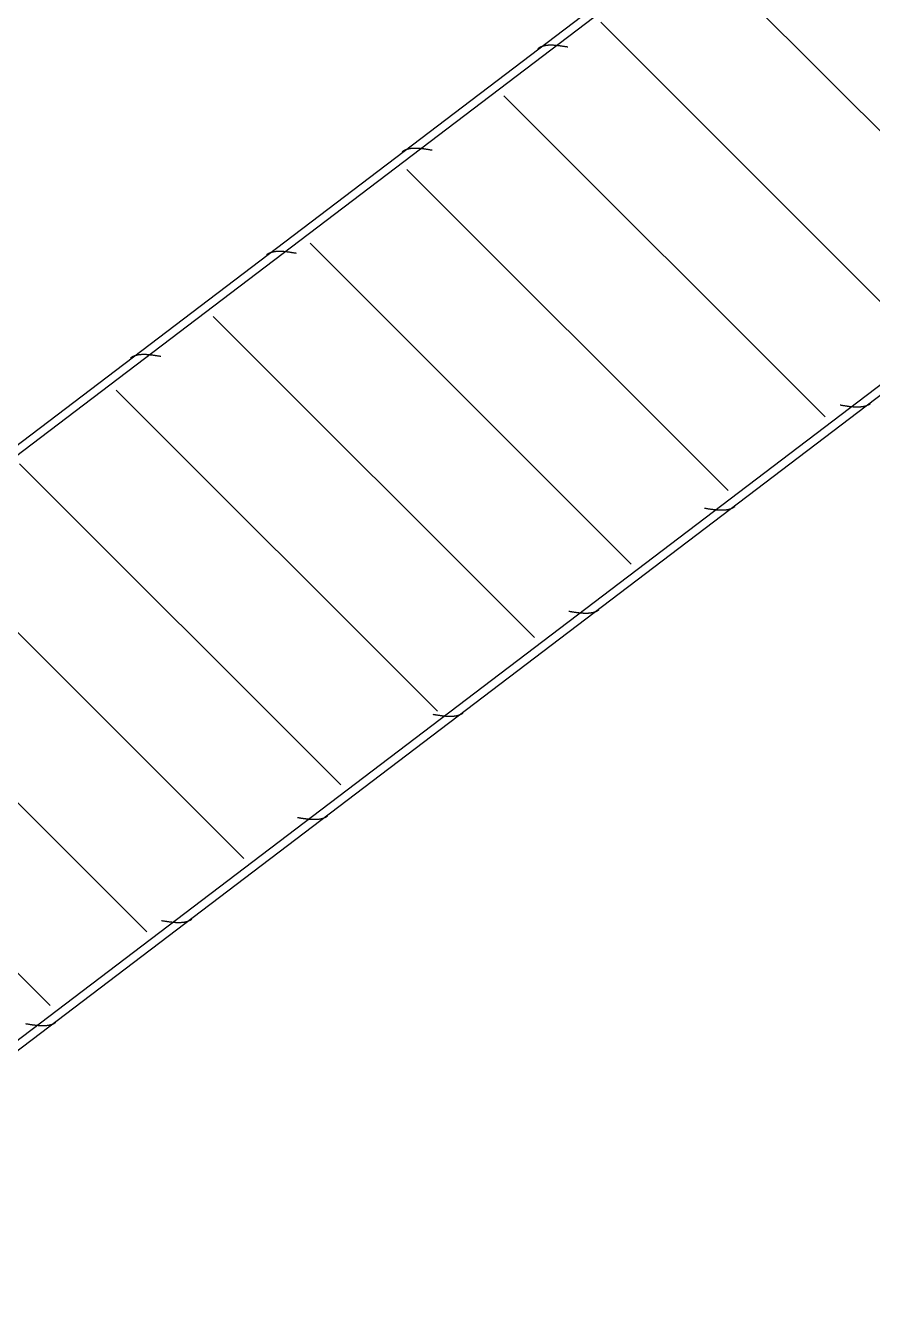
# Model space of a CAD drawing. Extents: x -9133 to 18268, y -11863 to 17290.
# Drawn here: x 653.3 to 706, y 3237.6 to 3316.6 of the extents above; entities that cross this region are included whole.
import ezdxf

# ---------------------------------------------------------------- set-up
doc = ezdxf.new("R2010")
doc.units = 0
doc.header["$LTSCALE"] = 30
doc.header["$MEASUREMENT"] = 0
doc.linetypes.add('EJEG$0$RLE-PROYECCION', pattern=[0.71438, 0.47625, -0.23813])
doc.layers.get('0').update_dxf_attribs({"linetype": 'CONTINUOUS'})
doc.layers.add('EJEG$0$RLA-ACHURADO', color=30, linetype='EJEG$0$RLE-PROYECCION', lineweight=15, transparency=0.7)
doc.layers.add('EJEG$0$RLA-CONTORNO', color=30, linetype='CONTINUOUS', lineweight=25)

# ---------------------------------------------------------------- blocks, each defined once
blk = doc.blocks.new('EJEG$0$FP_3-EJE G')
at = {"layer": 'EJEG$0$RLA-CONTORNO'}
for p, q in [((-1239.816, 1101.968), (-1601.816, 826.77)), ((-1445.355, 945.755), (-1445.378, 945.744)), ((-1445.332, 945.765), (-1445.355, 945.755)), ((-1445.309, 945.774), (-1445.332, 945.765)), ((-1445.285, 945.783), (-1445.309, 945.774)), ((-1445.26, 945.792), (-1445.285, 945.783)), ((-1445.236, 945.8), (-1445.26, 945.792)), ((-1445.211, 945.808), (-1445.236, 945.8)), ((-1445.185, 945.815), (-1445.211, 945.808)), ((-1445.16, 945.822), (-1445.185, 945.815)), ((-1445.134, 945.828), (-1445.16, 945.822)), ((-1445.107, 945.834), (-1445.134, 945.828)), ((-1445.08, 945.839), (-1445.107, 945.834)), ((-1445.053, 945.844), (-1445.08, 945.839)), ((-1445.026, 945.848), (-1445.053, 945.844)), ((-1444.998, 945.852), (-1445.026, 945.848)), ((-1444.97, 945.856), (-1444.998, 945.852)), ((-1444.942, 945.859), (-1444.97, 945.856)), ((-1444.913, 945.862), (-1444.942, 945.859)), ((-1444.884, 945.864), (-1444.913, 945.862)), ((-1444.854, 945.866), (-1444.884, 945.864)), ((-1444.825, 945.868), (-1444.854, 945.866)), ((-1444.795, 945.869), (-1444.825, 945.868)), ((-1444.765, 945.87), (-1444.795, 945.869)), ((-1444.734, 945.87), (-1444.765, 945.87)), ((-1444.703, 945.87), (-1444.734, 945.87)), ((-1444.672, 945.87), (-1444.703, 945.87)), ((-1444.641, 945.869), (-1444.672, 945.87)), ((-1444.609, 945.868), (-1444.641, 945.869)), ((-1444.577, 945.867), (-1444.609, 945.868)), ((-1444.545, 945.865), (-1444.577, 945.867)), ((-1444.513, 945.863), (-1444.545, 945.865)), ((-1444.481, 945.861), (-1444.513, 945.863)), ((-1444.448, 945.859), (-1444.481, 945.861)), ((-1444.415, 945.856), (-1444.448, 945.859)), ((-1444.382, 945.853), (-1444.415, 945.856)), ((-1444.349, 945.85), (-1444.382, 945.853)), ((-1444.315, 945.846), (-1444.349, 945.85)), ((-1444.281, 945.842), (-1444.315, 945.846)), ((-1444.248, 945.838), (-1444.281, 945.842)), ((-1444.214, 945.834), (-1444.248, 945.838)), ((-1444.179, 945.83), (-1444.214, 945.834)), ((-1444.145, 945.825), (-1444.179, 945.83)), ((-1444.111, 945.821), (-1444.145, 945.825)), ((-1444.076, 945.816), (-1444.111, 945.821)), ((-1444.042, 945.811), (-1444.076, 945.816)), ((-1444.007, 945.806), (-1444.042, 945.811)), ((-1443.972, 945.8), (-1444.007, 945.806)), ((-1443.937, 945.795), (-1443.972, 945.8)), ((-1443.902, 945.79), (-1443.937, 945.795)), ((-1443.867, 945.784), (-1443.902, 945.79)), ((-1443.832, 945.778), (-1443.867, 945.784)), ((-1443.797, 945.773), (-1443.832, 945.778)), ((-1443.762, 945.767), (-1443.797, 945.773)), ((-1443.726, 945.761), (-1443.762, 945.767)), ((-1443.691, 945.755), (-1443.726, 945.761)), ((-1443.656, 945.75), (-1443.691, 945.755)), ((-1445.507, 945.67), (-1445.527, 945.656)), ((-1445.486, 945.684), (-1445.507, 945.67)), ((-1445.466, 945.697), (-1445.486, 945.684)), ((-1445.444, 945.709), (-1445.466, 945.697)), ((-1445.423, 945.721), (-1445.444, 945.709)), ((-1445.401, 945.733), (-1445.423, 945.721)), ((-1445.378, 945.744), (-1445.401, 945.733)), ((-1453.469, 939.429), (-1453.497, 939.425)), ((-1453.442, 939.433), (-1453.469, 939.429)), ((-1453.414, 939.437), (-1453.442, 939.433)), ((-1453.385, 939.44), (-1453.414, 939.437)), ((-1453.356, 939.443), (-1453.385, 939.44)), ((-1453.327, 939.445), (-1453.356, 939.443)), ((-1453.298, 939.447), (-1453.327, 939.445)), ((-1453.268, 939.449), (-1453.298, 939.447)), ((-1453.238, 939.45), (-1453.268, 939.449)), ((-1453.208, 939.451), (-1453.238, 939.45)), ((-1453.178, 939.451), (-1453.208, 939.451)), ((-1453.147, 939.451), (-1453.178, 939.451)), ((-1453.116, 939.451), (-1453.147, 939.451)), ((-1453.084, 939.45), (-1453.116, 939.451)), ((-1453.053, 939.449), (-1453.084, 939.45)), ((-1453.021, 939.448), (-1453.053, 939.449)), ((-1452.989, 939.446), (-1453.021, 939.448)), ((-1452.957, 939.444), (-1452.989, 939.446)), ((-1452.924, 939.442), (-1452.957, 939.444)), ((-1452.892, 939.44), (-1452.924, 939.442)), ((-1452.859, 939.437), (-1452.892, 939.44)), ((-1452.825, 939.434), (-1452.859, 939.437)), ((-1452.792, 939.431), (-1452.825, 939.434)), ((-1452.759, 939.427), (-1452.792, 939.431)), ((-1452.725, 939.423), (-1452.759, 939.427)), ((-1453.951, 939.251), (-1453.971, 939.237)), ((-1453.93, 939.265), (-1453.951, 939.251)), ((-1453.909, 939.278), (-1453.93, 939.265)), ((-1453.888, 939.29), (-1453.909, 939.278)), ((-1453.866, 939.302), (-1453.888, 939.29)), ((-1453.844, 939.314), (-1453.866, 939.302)), ((-1453.822, 939.325), (-1453.844, 939.314)), ((-1453.799, 939.336), (-1453.822, 939.325)), ((-1453.776, 939.346), (-1453.799, 939.336)), ((-1453.752, 939.355), (-1453.776, 939.346)), ((-1453.728, 939.364), (-1453.752, 939.355)), ((-1453.704, 939.373), (-1453.728, 939.364)), ((-1453.679, 939.381), (-1453.704, 939.373)), ((-1453.654, 939.389), (-1453.679, 939.381)), ((-1453.629, 939.396), (-1453.654, 939.389)), ((-1453.603, 939.403), (-1453.629, 939.396)), ((-1453.577, 939.409), (-1453.603, 939.403)), ((-1453.551, 939.415), (-1453.577, 939.409)), ((-1453.524, 939.42), (-1453.551, 939.415)), ((-1453.497, 939.425), (-1453.524, 939.42)), ((-1452.691, 939.42), (-1452.725, 939.423)), ((-1452.657, 939.415), (-1452.691, 939.42)), ((-1452.623, 939.411), (-1452.657, 939.415)), ((-1452.589, 939.407), (-1452.623, 939.411)), ((-1452.554, 939.402), (-1452.589, 939.407)), ((-1452.52, 939.397), (-1452.554, 939.402)), ((-1452.485, 939.392), (-1452.52, 939.397)), ((-1452.451, 939.387), (-1452.485, 939.392)), ((-1452.416, 939.382), (-1452.451, 939.387)), ((-1452.381, 939.376), (-1452.416, 939.382)), ((-1452.346, 939.371), (-1452.381, 939.376)), ((-1452.311, 939.365), (-1452.346, 939.371)), ((-1452.276, 939.36), (-1452.311, 939.365)), ((-1452.24, 939.354), (-1452.276, 939.36)), ((-1452.205, 939.348), (-1452.24, 939.354)), ((-1452.17, 939.342), (-1452.205, 939.348)), ((-1452.135, 939.336), (-1452.17, 939.342)), ((-1452.1, 939.331), (-1452.135, 939.336)), ((-1462.394, 932.832), (-1462.414, 932.818)), ((-1462.374, 932.846), (-1462.394, 932.832)), ((-1462.353, 932.859), (-1462.374, 932.846)), ((-1462.332, 932.871), (-1462.353, 932.859)), ((-1462.31, 932.884), (-1462.332, 932.871)), ((-1462.288, 932.895), (-1462.31, 932.884)), ((-1462.265, 932.906), (-1462.288, 932.895)), ((-1462.243, 932.917), (-1462.265, 932.906)), ((-1462.219, 932.927), (-1462.243, 932.917)), ((-1462.196, 932.936), (-1462.219, 932.927)), ((-1462.172, 932.945), (-1462.196, 932.936)), ((-1462.148, 932.954), (-1462.172, 932.945)), ((-1462.123, 932.962), (-1462.148, 932.954)), ((-1462.098, 932.97), (-1462.123, 932.962)), ((-1462.073, 932.977), (-1462.098, 932.97)), ((-1462.047, 932.984), (-1462.073, 932.977)), ((-1462.021, 932.99), (-1462.047, 932.984)), ((-1461.994, 932.996), (-1462.021, 932.99)), ((-1461.968, 933.001), (-1461.994, 932.996)), ((-1461.941, 933.006), (-1461.968, 933.001)), ((-1461.913, 933.01), (-1461.941, 933.006)), ((-1461.885, 933.014), (-1461.913, 933.01)), ((-1461.857, 933.018), (-1461.885, 933.014)), ((-1461.829, 933.021), (-1461.857, 933.018)), ((-1461.8, 933.024), (-1461.829, 933.021)), ((-1461.771, 933.026), (-1461.8, 933.024)), ((-1461.742, 933.028), (-1461.771, 933.026)), ((-1461.712, 933.03), (-1461.742, 933.028)), ((-1461.682, 933.031), (-1461.712, 933.03)), ((-1461.652, 933.032), (-1461.682, 933.031)), ((-1461.621, 933.032), (-1461.652, 933.032)), ((-1461.59, 933.032), (-1461.621, 933.032)), ((-1461.559, 933.032), (-1461.59, 933.032)), ((-1461.528, 933.031), (-1461.559, 933.032)), ((-1461.496, 933.03), (-1461.528, 933.031)), ((-1461.465, 933.029), (-1461.496, 933.03)), ((-1461.433, 933.027), (-1461.465, 933.029)), ((-1461.4, 933.025), (-1461.433, 933.027)), ((-1461.368, 933.023), (-1461.4, 933.025)), ((-1461.335, 933.021), (-1461.368, 933.023)), ((-1461.302, 933.018), (-1461.335, 933.021)), ((-1461.269, 933.015), (-1461.302, 933.018)), ((-1461.236, 933.012), (-1461.269, 933.015)), ((-1461.202, 933.008), (-1461.236, 933.012)), ((-1461.169, 933.005), (-1461.202, 933.008)), ((-1461.135, 933.001), (-1461.169, 933.005)), ((-1461.101, 932.996), (-1461.135, 933.001)), ((-1461.067, 932.992), (-1461.101, 932.996)), ((-1461.032, 932.988), (-1461.067, 932.992)), ((-1460.998, 932.983), (-1461.032, 932.988)), ((-1460.964, 932.978), (-1460.998, 932.983)), ((-1460.929, 932.973), (-1460.964, 932.978)), ((-1460.894, 932.968), (-1460.929, 932.973)), ((-1460.859, 932.963), (-1460.894, 932.968)), ((-1460.824, 932.957), (-1460.859, 932.963)), ((-1460.789, 932.952), (-1460.824, 932.957)), ((-1460.754, 932.946), (-1460.789, 932.952)), ((-1460.719, 932.941), (-1460.754, 932.946)), ((-1460.684, 932.935), (-1460.719, 932.941)), ((-1460.649, 932.929), (-1460.684, 932.935)), ((-1460.614, 932.923), (-1460.649, 932.929)), ((-1460.578, 932.918), (-1460.614, 932.923)), ((-1460.543, 932.912), (-1460.578, 932.918)), ((-1470.838, 926.413), (-1470.858, 926.399)), ((-1470.817, 926.427), (-1470.838, 926.413)), ((-1470.796, 926.44), (-1470.817, 926.427)), ((-1470.775, 926.453), (-1470.796, 926.44)), ((-1470.753, 926.465), (-1470.775, 926.453)), ((-1470.731, 926.476), (-1470.753, 926.465)), ((-1470.709, 926.487), (-1470.731, 926.476)), ((-1470.686, 926.498), (-1470.709, 926.487)), ((-1470.663, 926.508), (-1470.686, 926.498)), ((-1470.639, 926.517), (-1470.663, 926.508)), ((-1470.616, 926.527), (-1470.639, 926.517)), ((-1470.591, 926.535), (-1470.616, 926.527)), ((-1470.567, 926.543), (-1470.591, 926.535)), ((-1470.542, 926.551), (-1470.567, 926.543)), ((-1470.516, 926.558), (-1470.542, 926.551)), ((-1470.491, 926.565), (-1470.516, 926.558)), ((-1470.464, 926.571), (-1470.491, 926.565)), ((-1470.438, 926.577), (-1470.464, 926.571)), ((-1470.411, 926.582), (-1470.438, 926.577)), ((-1470.384, 926.587), (-1470.411, 926.582)), ((-1470.357, 926.591), (-1470.384, 926.587)), ((-1470.329, 926.596), (-1470.357, 926.591)), ((-1470.301, 926.599), (-1470.329, 926.596)), ((-1470.272, 926.602), (-1470.301, 926.599)), ((-1470.244, 926.605), (-1470.272, 926.602)), ((-1470.215, 926.607), (-1470.244, 926.605)), ((-1470.185, 926.609), (-1470.215, 926.607)), ((-1470.156, 926.611), (-1470.185, 926.609)), ((-1470.126, 926.612), (-1470.156, 926.611)), ((-1470.095, 926.613), (-1470.126, 926.612)), ((-1470.065, 926.613), (-1470.095, 926.613)), ((-1470.034, 926.613), (-1470.065, 926.613)), ((-1470.003, 926.613), (-1470.034, 926.613)), ((-1469.972, 926.612), (-1470.003, 926.613)), ((-1469.94, 926.611), (-1469.972, 926.612)), ((-1469.908, 926.61), (-1469.94, 926.611)), ((-1469.876, 926.608), (-1469.908, 926.61)), ((-1469.844, 926.607), (-1469.876, 926.608)), ((-1469.811, 926.604), (-1469.844, 926.607)), ((-1469.779, 926.602), (-1469.811, 926.604)), ((-1469.746, 926.599), (-1469.779, 926.602)), ((-1469.713, 926.596), (-1469.746, 926.599)), ((-1469.679, 926.593), (-1469.713, 926.596)), ((-1469.646, 926.589), (-1469.679, 926.593)), ((-1469.612, 926.586), (-1469.646, 926.589)), ((-1469.578, 926.582), (-1469.612, 926.586)), ((-1469.544, 926.577), (-1469.578, 926.582)), ((-1469.51, 926.573), (-1469.544, 926.577)), ((-1469.476, 926.569), (-1469.51, 926.573)), ((-1469.442, 926.564), (-1469.476, 926.569)), ((-1469.407, 926.559), (-1469.442, 926.564)), ((-1469.372, 926.554), (-1469.407, 926.559)), ((-1469.338, 926.549), (-1469.372, 926.554)), ((-1469.303, 926.544), (-1469.338, 926.549)), ((-1469.268, 926.538), (-1469.303, 926.544)), ((-1469.233, 926.533), (-1469.268, 926.538)), ((-1469.198, 926.527), (-1469.233, 926.533)), ((-1469.163, 926.522), (-1469.198, 926.527)), ((-1469.128, 926.516), (-1469.163, 926.522)), ((-1469.092, 926.51), (-1469.128, 926.516)), ((-1469.057, 926.504), (-1469.092, 926.51)), ((-1469.022, 926.499), (-1469.057, 926.504)), ((-1468.987, 926.493), (-1469.022, 926.499))]:
    blk.add_line(p, q, dxfattribs=at)
blk = doc.blocks.new('EJEG$0$FP_4-EJE G')
at = {"layer": 'EJEG$0$RLA-CONTORNO'}
for p, q in [((-1601.816, 789.086), (-1239.816, 1064.283)), ((-1426.675, 923.454), (-1426.711, 923.459)), ((-1426.64, 923.448), (-1426.675, 923.454)), ((-1426.605, 923.442), (-1426.64, 923.448)), ((-1426.57, 923.436), (-1426.605, 923.442)), ((-1426.534, 923.431), (-1426.57, 923.436)), ((-1426.499, 923.425), (-1426.534, 923.431)), ((-1426.464, 923.419), (-1426.499, 923.425)), ((-1426.429, 923.414), (-1426.464, 923.419)), ((-1426.394, 923.408), (-1426.429, 923.414)), ((-1426.36, 923.403), (-1426.394, 923.408)), ((-1426.325, 923.398), (-1426.36, 923.403)), ((-1426.29, 923.393), (-1426.325, 923.398)), ((-1426.256, 923.388), (-1426.29, 923.393)), ((-1426.221, 923.384), (-1426.256, 923.388)), ((-1426.187, 923.379), (-1426.221, 923.384)), ((-1426.153, 923.375), (-1426.187, 923.379)), ((-1426.119, 923.37), (-1426.153, 923.375)), ((-1426.085, 923.367), (-1426.119, 923.37)), ((-1426.051, 923.363), (-1426.085, 923.367)), ((-1426.018, 923.359), (-1426.051, 923.363)), ((-1425.985, 923.356), (-1426.018, 923.359)), ((-1425.951, 923.353), (-1425.985, 923.356)), ((-1425.919, 923.35), (-1425.951, 923.353)), ((-1425.886, 923.348), (-1425.919, 923.35)), ((-1425.853, 923.346), (-1425.886, 923.348)), ((-1425.821, 923.344), (-1425.853, 923.346)), ((-1425.789, 923.342), (-1425.821, 923.344)), ((-1425.757, 923.341), (-1425.789, 923.342)), ((-1425.726, 923.34), (-1425.757, 923.341)), ((-1425.694, 923.339), (-1425.726, 923.34)), ((-1425.663, 923.339), (-1425.694, 923.339)), ((-1425.632, 923.339), (-1425.663, 923.339)), ((-1425.602, 923.339), (-1425.632, 923.339)), ((-1425.572, 923.34), (-1425.602, 923.339)), ((-1425.542, 923.341), (-1425.572, 923.34)), ((-1425.512, 923.343), (-1425.542, 923.341)), ((-1425.483, 923.345), (-1425.512, 923.343)), ((-1425.454, 923.347), (-1425.483, 923.345)), ((-1425.425, 923.35), (-1425.454, 923.347)), ((-1425.397, 923.353), (-1425.425, 923.35)), ((-1425.368, 923.357), (-1425.397, 923.353)), ((-1425.341, 923.361), (-1425.368, 923.357)), ((-1425.313, 923.365), (-1425.341, 923.361)), ((-1425.286, 923.37), (-1425.313, 923.365)), ((-1425.259, 923.375), (-1425.286, 923.37)), ((-1425.233, 923.381), (-1425.259, 923.375)), ((-1425.207, 923.387), (-1425.233, 923.381)), ((-1425.181, 923.394), (-1425.207, 923.387)), ((-1425.156, 923.401), (-1425.181, 923.394)), ((-1425.131, 923.409), (-1425.156, 923.401)), ((-1425.106, 923.417), (-1425.131, 923.409)), ((-1425.082, 923.426), (-1425.106, 923.417)), ((-1425.058, 923.435), (-1425.082, 923.426)), ((-1425.034, 923.444), (-1425.058, 923.435)), ((-1425.011, 923.454), (-1425.034, 923.444)), ((-1424.988, 923.465), (-1425.011, 923.454)), ((-1424.966, 923.476), (-1424.988, 923.465)), ((-1424.944, 923.488), (-1424.966, 923.476)), ((-1424.922, 923.5), (-1424.944, 923.488)), ((-1424.901, 923.512), (-1424.922, 923.5)), ((-1424.88, 923.525), (-1424.901, 923.512)), ((-1424.86, 923.539), (-1424.88, 923.525)), ((-1424.839, 923.553), (-1424.86, 923.539)), ((-1435.119, 917.035), (-1435.154, 917.04)), ((-1435.084, 917.029), (-1435.119, 917.035)), ((-1435.048, 917.023), (-1435.084, 917.029)), ((-1435.013, 917.017), (-1435.048, 917.023)), ((-1434.978, 917.012), (-1435.013, 917.017)), ((-1434.943, 917.006), (-1434.978, 917.012)), ((-1434.908, 917), (-1434.943, 917.006)), ((-1434.873, 916.995), (-1434.908, 917)), ((-1434.838, 916.99), (-1434.873, 916.995)), ((-1434.803, 916.984), (-1434.838, 916.99)), ((-1434.768, 916.979), (-1434.803, 916.984)), ((-1434.734, 916.974), (-1434.768, 916.979)), ((-1434.699, 916.969), (-1434.734, 916.974)), ((-1434.665, 916.965), (-1434.699, 916.969)), ((-1434.631, 916.96), (-1434.665, 916.965)), ((-1434.596, 916.956), (-1434.631, 916.96)), ((-1434.562, 916.952), (-1434.596, 916.956)), ((-1434.529, 916.948), (-1434.562, 916.952)), ((-1434.495, 916.944), (-1434.529, 916.948)), ((-1434.462, 916.94), (-1434.495, 916.944)), ((-1434.428, 916.937), (-1434.462, 916.94)), ((-1434.395, 916.934), (-1434.428, 916.937)), ((-1434.362, 916.931), (-1434.395, 916.934)), ((-1434.329, 916.929), (-1434.362, 916.931)), ((-1434.297, 916.927), (-1434.329, 916.929)), ((-1434.265, 916.925), (-1434.297, 916.927)), ((-1434.233, 916.923), (-1434.265, 916.925)), ((-1434.201, 916.922), (-1434.233, 916.923)), ((-1434.169, 916.921), (-1434.201, 916.922)), ((-1434.138, 916.92), (-1434.169, 916.921)), ((-1434.107, 916.92), (-1434.138, 916.92)), ((-1434.076, 916.92), (-1434.107, 916.92)), ((-1434.046, 916.92), (-1434.076, 916.92)), ((-1434.015, 916.921), (-1434.046, 916.92)), ((-1433.985, 916.922), (-1434.015, 916.921)), ((-1433.956, 916.924), (-1433.985, 916.922)), ((-1433.926, 916.926), (-1433.956, 916.924)), ((-1433.897, 916.928), (-1433.926, 916.926)), ((-1433.869, 916.931), (-1433.897, 916.928)), ((-1433.84, 916.934), (-1433.869, 916.931)), ((-1433.812, 916.938), (-1433.84, 916.934)), ((-1433.784, 916.942), (-1433.812, 916.938)), ((-1433.757, 916.946), (-1433.784, 916.942)), ((-1433.73, 916.951), (-1433.757, 916.946)), ((-1433.703, 916.956), (-1433.73, 916.951)), ((-1433.676, 916.962), (-1433.703, 916.956)), ((-1433.65, 916.968), (-1433.676, 916.962)), ((-1433.625, 916.975), (-1433.65, 916.968)), ((-1433.599, 916.982), (-1433.625, 916.975)), ((-1433.574, 916.99), (-1433.599, 916.982)), ((-1433.55, 916.998), (-1433.574, 916.99)), ((-1433.525, 917.007), (-1433.55, 916.998)), ((-1433.501, 917.016), (-1433.525, 917.007)), ((-1433.478, 917.025), (-1433.501, 917.016)), ((-1433.455, 917.035), (-1433.478, 917.025)), ((-1433.432, 917.046), (-1433.455, 917.035)), ((-1433.409, 917.057), (-1433.432, 917.046)), ((-1433.387, 917.069), (-1433.409, 917.057)), ((-1433.366, 917.081), (-1433.387, 917.069)), ((-1433.345, 917.093), (-1433.366, 917.081)), ((-1433.324, 917.106), (-1433.345, 917.093)), ((-1433.303, 917.12), (-1433.324, 917.106)), ((-1433.283, 917.134), (-1433.303, 917.12)), ((-1443.563, 910.616), (-1443.598, 910.621)), ((-1443.527, 910.61), (-1443.563, 910.616)), ((-1443.492, 910.604), (-1443.527, 910.61)), ((-1443.457, 910.598), (-1443.492, 910.604)), ((-1443.422, 910.593), (-1443.457, 910.598)), ((-1443.387, 910.587), (-1443.422, 910.593)), ((-1443.352, 910.581), (-1443.387, 910.587)), ((-1443.317, 910.576), (-1443.352, 910.581)), ((-1443.282, 910.571), (-1443.317, 910.576)), ((-1443.247, 910.565), (-1443.282, 910.571)), ((-1443.212, 910.56), (-1443.247, 910.565)), ((-1443.177, 910.555), (-1443.212, 910.56)), ((-1443.143, 910.55), (-1443.177, 910.555)), ((-1443.108, 910.546), (-1443.143, 910.55)), ((-1443.074, 910.541), (-1443.108, 910.546)), ((-1443.04, 910.537), (-1443.074, 910.541)), ((-1443.006, 910.533), (-1443.04, 910.537)), ((-1442.972, 910.529), (-1443.006, 910.533)), ((-1442.939, 910.525), (-1442.972, 910.529)), ((-1442.905, 910.521), (-1442.939, 910.525)), ((-1442.872, 910.518), (-1442.905, 910.521)), ((-1442.839, 910.515), (-1442.872, 910.518)), ((-1442.806, 910.512), (-1442.839, 910.515)), ((-1442.773, 910.51), (-1442.806, 910.512)), ((-1442.741, 910.508), (-1442.773, 910.51)), ((-1442.708, 910.506), (-1442.741, 910.508)), ((-1442.676, 910.504), (-1442.708, 910.506)), ((-1442.644, 910.503), (-1442.676, 910.504)), ((-1442.613, 910.502), (-1442.644, 910.503)), ((-1442.582, 910.501), (-1442.613, 910.502)), ((-1442.55, 910.501), (-1442.582, 910.501)), ((-1442.52, 910.501), (-1442.55, 910.501)), ((-1442.489, 910.502), (-1442.52, 910.501)), ((-1442.459, 910.502), (-1442.489, 910.502)), ((-1442.429, 910.503), (-1442.459, 910.502)), ((-1442.399, 910.505), (-1442.429, 910.503)), ((-1442.37, 910.507), (-1442.399, 910.505)), ((-1442.341, 910.509), (-1442.37, 910.507)), ((-1442.312, 910.512), (-1442.341, 910.509)), ((-1442.284, 910.515), (-1442.312, 910.512)), ((-1442.256, 910.519), (-1442.284, 910.515)), ((-1442.228, 910.523), (-1442.256, 910.519)), ((-1442.2, 910.527), (-1442.228, 910.523)), ((-1442.173, 910.532), (-1442.2, 910.527)), ((-1442.147, 910.537), (-1442.173, 910.532)), ((-1442.12, 910.543), (-1442.147, 910.537)), ((-1442.094, 910.549), (-1442.12, 910.543)), ((-1442.068, 910.556), (-1442.094, 910.549)), ((-1442.043, 910.563), (-1442.068, 910.556)), ((-1442.018, 910.571), (-1442.043, 910.563)), ((-1441.993, 910.579), (-1442.018, 910.571)), ((-1441.969, 910.588), (-1441.993, 910.579)), ((-1441.945, 910.597), (-1441.969, 910.588)), ((-1441.921, 910.606), (-1441.945, 910.597)), ((-1441.898, 910.616), (-1441.921, 910.606)), ((-1441.876, 910.627), (-1441.898, 910.616)), ((-1441.853, 910.638), (-1441.876, 910.627)), ((-1441.831, 910.65), (-1441.853, 910.638)), ((-1441.809, 910.662), (-1441.831, 910.65)), ((-1441.788, 910.674), (-1441.809, 910.662)), ((-1441.767, 910.687), (-1441.788, 910.674)), ((-1441.747, 910.701), (-1441.767, 910.687)), ((-1441.727, 910.715), (-1441.747, 910.701)), ((-1452.006, 904.197), (-1452.041, 904.203)), ((-1451.971, 904.191), (-1452.006, 904.197)), ((-1451.936, 904.185), (-1451.971, 904.191)), ((-1451.9, 904.179), (-1451.936, 904.185)), ((-1451.865, 904.174), (-1451.9, 904.179)), ((-1451.83, 904.168), (-1451.865, 904.174)), ((-1451.795, 904.162), (-1451.83, 904.168)), ((-1451.76, 904.157), (-1451.795, 904.162)), ((-1451.725, 904.152), (-1451.76, 904.157)), ((-1451.69, 904.146), (-1451.725, 904.152)), ((-1451.656, 904.141), (-1451.69, 904.146)), ((-1451.621, 904.136), (-1451.656, 904.141)), ((-1451.586, 904.131), (-1451.621, 904.136)), ((-1451.552, 904.127), (-1451.586, 904.131)), ((-1451.518, 904.122), (-1451.552, 904.127)), ((-1451.484, 904.118), (-1451.518, 904.122)), ((-1451.45, 904.114), (-1451.484, 904.118)), ((-1451.416, 904.11), (-1451.45, 904.114)), ((-1451.382, 904.106), (-1451.416, 904.11)), ((-1451.349, 904.102), (-1451.382, 904.106)), ((-1451.315, 904.099), (-1451.349, 904.102)), ((-1451.282, 904.096), (-1451.315, 904.099)), ((-1451.249, 904.093), (-1451.282, 904.096)), ((-1451.217, 904.091), (-1451.249, 904.093)), ((-1451.184, 904.089), (-1451.217, 904.091)), ((-1451.152, 904.087), (-1451.184, 904.089)), ((-1451.12, 904.085), (-1451.152, 904.087)), ((-1451.088, 904.084), (-1451.12, 904.085)), ((-1451.056, 904.083), (-1451.088, 904.084)), ((-1451.025, 904.082), (-1451.056, 904.083)), ((-1450.994, 904.082), (-1451.025, 904.082)), ((-1450.963, 904.082), (-1450.994, 904.082)), ((-1450.933, 904.083), (-1450.963, 904.082)), ((-1450.903, 904.083), (-1450.933, 904.083)), ((-1450.873, 904.085), (-1450.903, 904.083)), ((-1450.843, 904.086), (-1450.873, 904.085)), ((-1450.814, 904.088), (-1450.843, 904.086)), ((-1450.785, 904.09), (-1450.814, 904.088)), ((-1450.756, 904.093), (-1450.785, 904.09)), ((-1450.727, 904.096), (-1450.756, 904.093)), ((-1450.699, 904.1), (-1450.727, 904.096)), ((-1450.671, 904.104), (-1450.699, 904.1)), ((-1450.644, 904.108), (-1450.671, 904.104)), ((-1450.617, 904.113), (-1450.644, 904.108)), ((-1450.59, 904.118), (-1450.617, 904.113)), ((-1450.564, 904.124), (-1450.59, 904.118)), ((-1450.538, 904.13), (-1450.564, 904.124)), ((-1450.512, 904.137), (-1450.538, 904.13)), ((-1450.486, 904.144), (-1450.512, 904.137)), ((-1450.461, 904.152), (-1450.486, 904.144)), ((-1450.437, 904.16), (-1450.461, 904.152)), ((-1450.413, 904.169), (-1450.437, 904.16)), ((-1450.389, 904.178), (-1450.413, 904.169)), ((-1450.365, 904.187), (-1450.389, 904.178)), ((-1450.342, 904.198), (-1450.365, 904.187)), ((-1450.319, 904.208), (-1450.342, 904.198)), ((-1450.297, 904.219), (-1450.319, 904.208)), ((-1450.275, 904.231), (-1450.297, 904.219)), ((-1450.253, 904.243), (-1450.275, 904.231)), ((-1450.232, 904.255), (-1450.253, 904.243)), ((-1450.211, 904.268), (-1450.232, 904.255)), ((-1450.19, 904.282), (-1450.211, 904.268)), ((-1450.17, 904.296), (-1450.19, 904.282)), ((-1460.45, 897.778), (-1460.485, 897.784)), ((-1460.414, 897.772), (-1460.45, 897.778)), ((-1460.379, 897.766), (-1460.414, 897.772)), ((-1460.344, 897.76), (-1460.379, 897.766)), ((-1460.309, 897.755), (-1460.344, 897.76)), ((-1460.274, 897.749), (-1460.309, 897.755)), ((-1460.239, 897.744), (-1460.274, 897.749)), ((-1460.204, 897.738), (-1460.239, 897.744)), ((-1460.169, 897.733), (-1460.204, 897.738)), ((-1460.134, 897.727), (-1460.169, 897.733)), ((-1460.099, 897.722), (-1460.134, 897.727)), ((-1460.065, 897.717), (-1460.099, 897.722)), ((-1460.03, 897.712), (-1460.065, 897.717)), ((-1459.996, 897.708), (-1460.03, 897.712)), ((-1459.961, 897.703), (-1459.996, 897.708)), ((-1459.927, 897.699), (-1459.961, 897.703)), ((-1459.893, 897.695), (-1459.927, 897.699)), ((-1459.859, 897.691), (-1459.893, 897.695)), ((-1459.826, 897.687), (-1459.859, 897.691)), ((-1459.792, 897.684), (-1459.826, 897.687)), ((-1459.759, 897.68), (-1459.792, 897.684)), ((-1459.726, 897.677), (-1459.759, 897.68)), ((-1459.693, 897.675), (-1459.726, 897.677)), ((-1459.66, 897.672), (-1459.693, 897.675)), ((-1459.628, 897.67), (-1459.66, 897.672)), ((-1459.595, 897.668), (-1459.628, 897.67)), ((-1459.563, 897.666), (-1459.595, 897.668)), ((-1459.532, 897.665), (-1459.563, 897.666)), ((-1459.5, 897.664), (-1459.532, 897.665)), ((-1459.469, 897.663), (-1459.5, 897.664)), ((-1459.438, 897.663), (-1459.469, 897.663)), ((-1459.407, 897.663), (-1459.438, 897.663)), ((-1459.376, 897.664), (-1459.407, 897.663)), ((-1459.346, 897.664), (-1459.376, 897.664)), ((-1459.316, 897.666), (-1459.346, 897.664)), ((-1459.287, 897.667), (-1459.316, 897.666)), ((-1459.257, 897.669), (-1459.287, 897.667)), ((-1459.228, 897.671), (-1459.257, 897.669)), ((-1459.199, 897.674), (-1459.228, 897.671)), ((-1459.171, 897.677), (-1459.199, 897.674)), ((-1459.143, 897.681), (-1459.171, 897.677)), ((-1459.115, 897.685), (-1459.143, 897.681)), ((-1459.088, 897.689), (-1459.115, 897.685)), ((-1459.06, 897.694), (-1459.088, 897.689)), ((-1459.034, 897.7), (-1459.06, 897.694)), ((-1459.007, 897.705), (-1459.034, 897.7)), ((-1458.981, 897.712), (-1459.007, 897.705)), ((-1458.955, 897.718), (-1458.981, 897.712)), ((-1458.93, 897.725), (-1458.955, 897.718)), ((-1458.905, 897.733), (-1458.93, 897.725)), ((-1458.88, 897.741), (-1458.905, 897.733)), ((-1458.856, 897.75), (-1458.88, 897.741)), ((-1458.832, 897.759), (-1458.856, 897.75)), ((-1458.809, 897.768), (-1458.832, 897.759)), ((-1458.786, 897.779), (-1458.809, 897.768)), ((-1458.763, 897.789), (-1458.786, 897.779)), ((-1458.74, 897.8), (-1458.763, 897.789)), ((-1458.718, 897.812), (-1458.74, 897.8)), ((-1458.697, 897.824), (-1458.718, 897.812)), ((-1458.675, 897.836), (-1458.697, 897.824)), ((-1458.654, 897.849), (-1458.675, 897.836)), ((-1458.634, 897.863), (-1458.654, 897.849)), ((-1458.614, 897.877), (-1458.634, 897.863)), ((-1468.893, 891.359), (-1468.929, 891.365)), ((-1468.858, 891.353), (-1468.893, 891.359)), ((-1468.823, 891.347), (-1468.858, 891.353)), ((-1468.788, 891.341), (-1468.823, 891.347)), ((-1468.753, 891.336), (-1468.788, 891.341)), ((-1468.717, 891.33), (-1468.753, 891.336)), ((-1468.682, 891.325), (-1468.717, 891.33)), ((-1468.647, 891.319), (-1468.682, 891.325)), ((-1468.612, 891.314), (-1468.647, 891.319)), ((-1468.578, 891.308), (-1468.612, 891.314)), ((-1468.543, 891.303), (-1468.578, 891.308)), ((-1468.508, 891.298), (-1468.543, 891.303)), ((-1468.474, 891.293), (-1468.508, 891.298)), ((-1468.439, 891.289), (-1468.474, 891.293)), ((-1468.405, 891.284), (-1468.439, 891.289)), ((-1468.371, 891.28), (-1468.405, 891.284)), ((-1468.337, 891.276), (-1468.371, 891.28)), ((-1468.303, 891.272), (-1468.337, 891.276)), ((-1468.269, 891.268), (-1468.303, 891.272)), ((-1468.236, 891.265), (-1468.269, 891.268)), ((-1468.203, 891.261), (-1468.236, 891.265)), ((-1468.17, 891.258), (-1468.203, 891.261)), ((-1468.137, 891.256), (-1468.17, 891.258)), ((-1468.104, 891.253), (-1468.137, 891.256)), ((-1468.071, 891.251), (-1468.104, 891.253)), ((-1468.039, 891.249), (-1468.071, 891.251)), ((-1468.007, 891.247), (-1468.039, 891.249)), ((-1467.975, 891.246), (-1468.007, 891.247)), ((-1467.944, 891.245), (-1467.975, 891.246)), ((-1467.912, 891.245), (-1467.944, 891.245)), ((-1467.881, 891.244), (-1467.912, 891.245)), ((-1467.851, 891.244), (-1467.881, 891.244)), ((-1467.82, 891.245), (-1467.851, 891.244)), ((-1467.79, 891.245), (-1467.82, 891.245)), ((-1467.76, 891.247), (-1467.79, 891.245)), ((-1467.73, 891.248), (-1467.76, 891.247)), ((-1467.701, 891.25), (-1467.73, 891.248)), ((-1467.672, 891.252), (-1467.701, 891.25)), ((-1467.643, 891.255), (-1467.672, 891.252)), ((-1467.615, 891.258), (-1467.643, 891.255)), ((-1467.586, 891.262), (-1467.615, 891.258)), ((-1467.559, 891.266), (-1467.586, 891.262)), ((-1467.531, 891.27), (-1467.559, 891.266)), ((-1467.504, 891.275), (-1467.531, 891.27)), ((-1467.477, 891.281), (-1467.504, 891.275)), ((-1467.451, 891.286), (-1467.477, 891.281)), ((-1467.425, 891.293), (-1467.451, 891.286)), ((-1467.399, 891.299), (-1467.425, 891.293)), ((-1467.374, 891.306), (-1467.399, 891.299)), ((-1467.349, 891.314), (-1467.374, 891.306)), ((-1467.324, 891.322), (-1467.349, 891.314)), ((-1467.3, 891.331), (-1467.324, 891.322)), ((-1467.276, 891.34), (-1467.3, 891.331)), ((-1467.252, 891.35), (-1467.276, 891.34)), ((-1467.229, 891.36), (-1467.252, 891.35)), ((-1467.206, 891.37), (-1467.229, 891.36)), ((-1467.184, 891.381), (-1467.206, 891.37)), ((-1467.162, 891.393), (-1467.184, 891.381)), ((-1467.14, 891.405), (-1467.162, 891.393)), ((-1467.119, 891.417), (-1467.14, 891.405)), ((-1467.098, 891.431), (-1467.119, 891.417)), ((-1467.078, 891.444), (-1467.098, 891.431)), ((-1467.057, 891.458), (-1467.078, 891.444)), ((-1477.337, 884.94), (-1477.372, 884.946)), ((-1477.302, 884.934), (-1477.337, 884.94)), ((-1477.266, 884.928), (-1477.302, 884.934)), ((-1477.231, 884.923), (-1477.266, 884.928)), ((-1477.196, 884.917), (-1477.231, 884.923)), ((-1477.161, 884.911), (-1477.196, 884.917)), ((-1477.126, 884.906), (-1477.161, 884.911)), ((-1475.743, 884.912), (-1475.768, 884.903)), ((-1475.719, 884.921), (-1475.743, 884.912)), ((-1475.696, 884.931), (-1475.719, 884.921)), ((-1475.673, 884.941), (-1475.696, 884.931)), ((-1475.65, 884.951), (-1475.673, 884.941)), ((-1475.628, 884.962), (-1475.65, 884.951)), ((-1475.605, 884.974), (-1475.628, 884.962)), ((-1475.584, 884.986), (-1475.605, 884.974)), ((-1475.563, 884.999), (-1475.584, 884.986)), ((-1475.542, 885.012), (-1475.563, 884.999)), ((-1475.521, 885.025), (-1475.542, 885.012)), ((-1475.501, 885.039), (-1475.521, 885.025)), ((-1477.091, 884.9), (-1477.126, 884.906)), ((-1477.056, 884.895), (-1477.091, 884.9)), ((-1477.021, 884.89), (-1477.056, 884.895)), ((-1476.986, 884.884), (-1477.021, 884.89)), ((-1476.952, 884.879), (-1476.986, 884.884)), ((-1476.917, 884.875), (-1476.952, 884.879)), ((-1476.883, 884.87), (-1476.917, 884.875)), ((-1476.849, 884.865), (-1476.883, 884.87)), ((-1476.815, 884.861), (-1476.849, 884.865)), ((-1476.781, 884.857), (-1476.815, 884.861)), ((-1476.747, 884.853), (-1476.781, 884.857)), ((-1476.713, 884.849), (-1476.747, 884.853)), ((-1476.68, 884.846), (-1476.713, 884.849)), ((-1476.646, 884.842), (-1476.68, 884.846)), ((-1476.613, 884.839), (-1476.646, 884.842)), ((-1476.58, 884.837), (-1476.613, 884.839)), ((-1476.547, 884.834), (-1476.58, 884.837)), ((-1476.515, 884.832), (-1476.547, 884.834)), ((-1476.483, 884.83), (-1476.515, 884.832)), ((-1476.451, 884.828), (-1476.483, 884.83)), ((-1476.419, 884.827), (-1476.451, 884.828)), ((-1476.387, 884.826), (-1476.419, 884.827)), ((-1476.356, 884.826), (-1476.387, 884.826)), ((-1476.325, 884.825), (-1476.356, 884.826)), ((-1476.294, 884.825), (-1476.325, 884.825)), ((-1476.264, 884.826), (-1476.294, 884.825)), ((-1476.233, 884.827), (-1476.264, 884.826)), ((-1476.203, 884.828), (-1476.233, 884.827)), ((-1476.174, 884.829), (-1476.203, 884.828)), ((-1476.144, 884.831), (-1476.174, 884.829)), ((-1476.115, 884.833), (-1476.144, 884.831)), ((-1476.087, 884.836), (-1476.115, 884.833)), ((-1476.058, 884.839), (-1476.087, 884.836)), ((-1476.03, 884.843), (-1476.058, 884.839)), ((-1476.002, 884.847), (-1476.03, 884.843)), ((-1475.975, 884.851), (-1476.002, 884.847)), ((-1475.948, 884.856), (-1475.975, 884.851)), ((-1475.921, 884.862), (-1475.948, 884.856)), ((-1475.895, 884.867), (-1475.921, 884.862)), ((-1475.868, 884.874), (-1475.895, 884.867)), ((-1475.843, 884.88), (-1475.868, 884.874)), ((-1475.817, 884.888), (-1475.843, 884.88)), ((-1475.792, 884.895), (-1475.817, 884.888)), ((-1475.768, 884.903), (-1475.792, 884.895))]:
    blk.add_line(p, q, dxfattribs=at)
blk = doc.blocks.new('EJEG$0$RLA-VIGAS-CAJONES - V_M_ 300x300x5-308513-EJE G')
at = {"layer": 'EJEG$0$RLA-CONTORNO'}
for p, q in [((-1239.816, 1101.34), (-1601.816, 826.142)), ((-1239.816, 1064.911), (-1601.816, 789.714))]:
    blk.add_line(p, q, dxfattribs=at)
blk = doc.blocks.new('EJEG')
at = {"layer": 'EJEG$0$RLA-ACHURADO'}
h = blk.add_hatch(dxfattribs=at)
h.set_pattern_fill('RLE-ELEMENTOS METALICOS', color=256, style=0, pattern_type=2)
h.set_pattern_definition([(135, (-424.688, -2039.478), (-5.303301, -5.303301), [])])
h.paths.add_polyline_path([(-1601.816, 790.342), (-1239.816, 1065.539), (-1239.816, 1100.711), (-1601.816, 825.514), (-1601.816, 792.533)], flags=0)
at = {"layer": 'EJEG$0$RLA-CONTORNO'}
for name in ['EJEG$0$FP_3-EJE G', 'EJEG$0$RLA-VIGAS-CAJONES - V_M_ 300x300x5-308513-EJE G', 'EJEG$0$FP_4-EJE G']:
    blk.add_blockref(name, (0, 0), dxfattribs=at)

msp = doc.modelspace()

# ---------------------------------------------------------------- block references
msp.add_blockref('EJEG', (2130.72, 2369.469))

doc.saveas('drawing.dxf')
